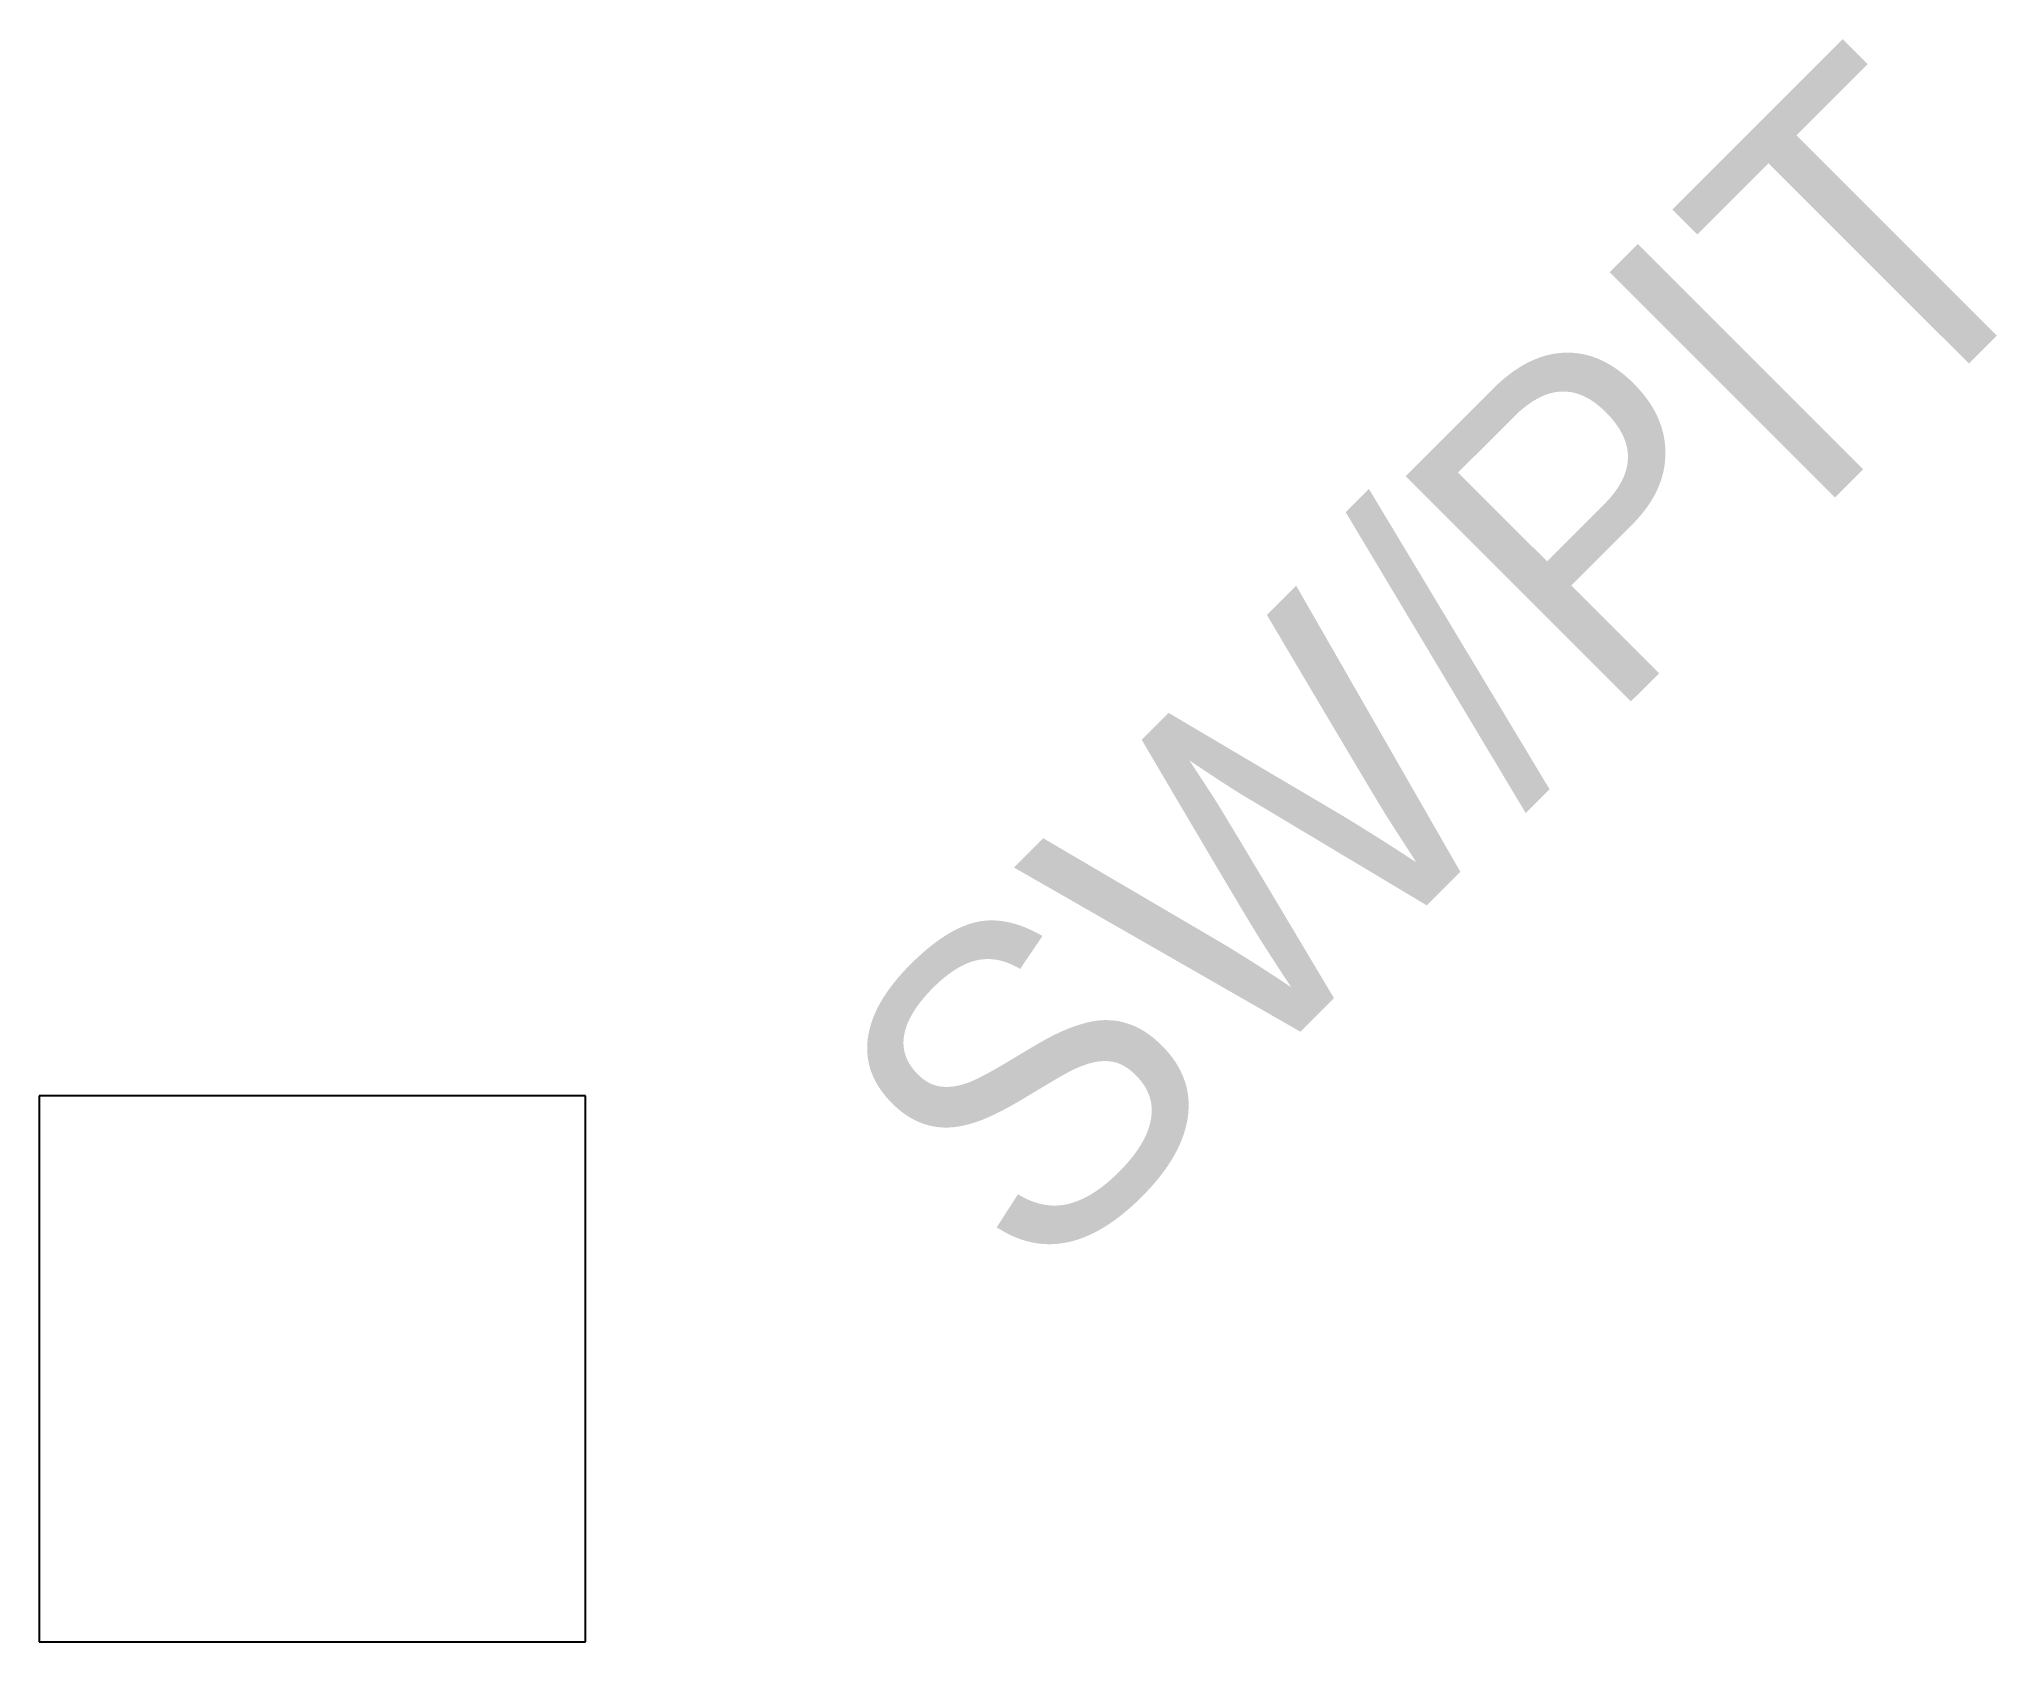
# Model space of a CAD drawing. Extents: x -0.28 to 1.87, y -0.3 to 1.46.
import ezdxf

# ---------------------------------------------------------------- set-up
doc = ezdxf.new("R2010")
doc.units = 0
doc.header["$MEASUREMENT"] = 0
doc.layers.add('CELL_SWMH_STORMWATERMANHOLE', color=7, linetype='Continuous')

msp = doc.modelspace()

# ---------------------------------------------------------------- linework, layer by layer
at = {"layer": 'CELL_SWMH_STORMWATERMANHOLE', "color": 7}
for p, q in [((0.320559, 0.299904), (-0.279441, 0.299904)), ((-0.279441, 0.299904), (-0.279441, -0.300096)), ((0.320559, -0.300096), (0.320559, 0.299904)), ((-0.279441, -0.300096), (0.320559, -0.300096))]:
    msp.add_line(p, q, dxfattribs=at)

# ---------------------------------------------------------------- texts
msp.add_text('SW/PIT', height=0.349998, rotation=45, dxfattribs=at).set_placement((0.816559, 0.080904))

doc.saveas('drawing.dxf')
